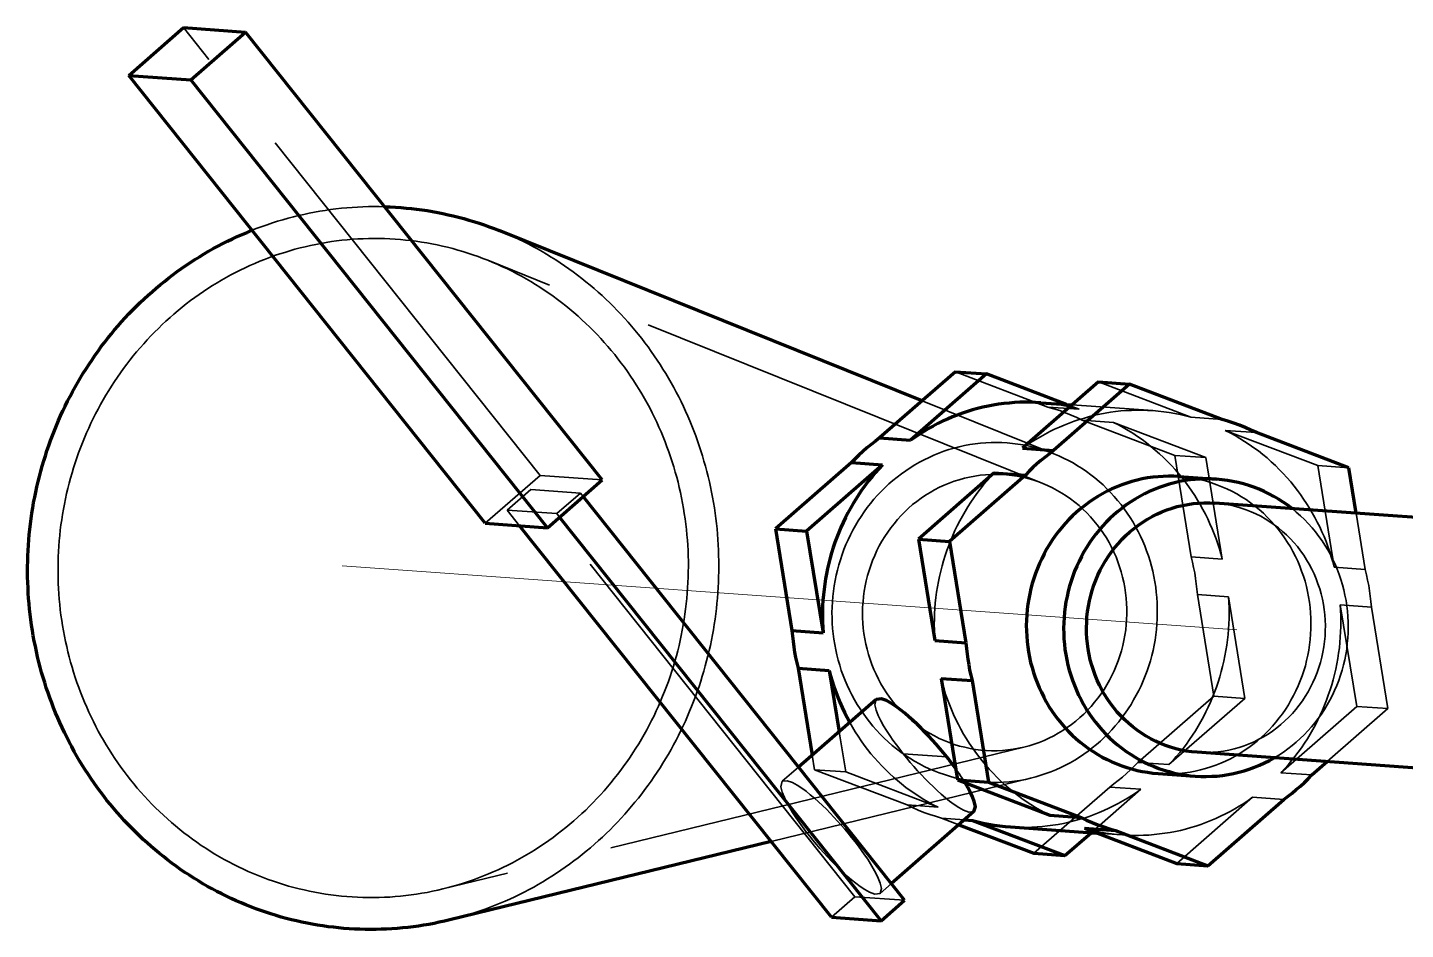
# Model space of a CAD drawing. Header units: millimetres. Extents: x 0 to 2382, y 0 to 420.
# Drawn here: x 124.47 to 137.43, y 161.52 to 170 of the extents above; entities that cross this region are included whole.
import ezdxf

# ---------------------------------------------------------------- set-up
doc = ezdxf.new("R2010")
doc.units = ezdxf.units.MM
doc.linetypes.add('IRAM-E-TRAZOS', pattern=[5, 4, -1])
doc.linetypes.add('IRAM-F-TRAZO-PUNTO', pattern=[20, 15, -2, 1, -2])
for name, color, linetype, lineweight in [('01-VISIBLE', 7, 'CONTINUOUS', 70), ('02-OCULTA', 4, 'IRAM-E-TRAZOS', 35), ('03-EJE', 1, 'IRAM-F-TRAZO-PUNTO', 18)]:
    doc.layers.add(name, color=color, linetype=linetype, lineweight=lineweight)

msp = doc.modelspace()

# ---------------------------------------------------------------- linework, layer by layer
at = {"layer": '01-VISIBLE'}
for p, q in [((125.424, 169.55), (125.939, 170)), ((125.939, 170), (126.524, 169.958)), ((126.008, 169.508), (126.524, 169.958)), ((129.879, 165.746), (126.524, 169.958)), ((128.779, 165.338), (125.424, 169.55)), ((125.424, 169.55), (126.008, 169.508)), ((129.363, 165.296), (126.008, 169.508)), ((132.889, 166.49), (128.909, 168.091)), ((133.202, 166.763), (132.488, 166.14)), ((133.495, 166.742), (132.78, 166.119)), ((133.202, 166.763), (133.495, 166.742)), ((134.247, 166.455), (133.495, 166.742)), ((134.547, 166.667), (133.833, 166.043)), ((134.839, 166.646), (134.125, 166.022)), ((134.547, 166.667), (134.839, 166.646)), ((135.709, 166.314), (134.839, 166.646)), ((134.006, 166.472), (134.3, 166.451)), ((136.901, 165.859), (136.032, 166.191)), ((132.488, 166.14), (132.78, 166.119)), ((133.833, 166.043), (134.125, 166.022)), ((132.223, 165.908), (131.508, 165.285)), ((132.515, 165.887), (131.801, 165.264)), ((132.223, 165.908), (132.515, 165.887)), ((133.567, 165.812), (132.853, 165.188)), ((133.859, 165.791), (133.145, 165.168)), ((133.567, 165.812), (133.859, 165.791)), ((136.971, 165.433), (136.901, 165.859)), ((129.363, 165.296), (129.879, 165.746)), ((135.307, 165.777), (135.658, 165.752)), ((132.723, 161.792), (129.699, 165.589)), ((138.42, 165.329), (135.642, 165.528)), ((132.502, 161.599), (129.478, 165.396)), ((128.779, 165.338), (129.363, 165.296)), ((132.035, 161.633), (129.102, 165.315)), ((131.508, 165.285), (131.663, 164.33)), ((131.508, 165.285), (131.801, 165.264)), ((131.801, 165.264), (131.956, 164.309)), ((132.853, 165.188), (133.145, 165.168)), ((132.853, 165.188), (133.008, 164.234)), ((133.145, 165.168), (133.3, 164.213)), ((131.663, 164.33), (131.956, 164.309)), ((133.008, 164.234), (133.3, 164.213)), ((131.721, 163.975), (132.013, 163.954)), ((131.721, 163.975), (131.854, 163.157)), ((132.013, 163.954), (132.107, 163.378)), ((133.066, 163.879), (133.358, 163.858)), ((133.066, 163.879), (133.221, 162.924)), ((133.358, 163.858), (133.513, 162.903)), ((132.456, 163.682), (131.726, 163.045)), ((138.034, 163), (135.474, 163.184)), ((136.555, 162.971), (136.698, 163.096)), ((135.107, 162.985), (135.458, 162.959)), ((133.221, 162.924), (133.513, 162.903)), ((133.221, 162.924), (134.09, 162.592)), ((133.513, 162.903), (134.383, 162.571)), ((135.575, 162.116), (136.29, 162.74)), ((133.376, 162.627), (132.599, 161.949)), ((133.287, 162.55), (133.361, 162.544)), ((133.361, 162.544), (134.231, 162.213)), ((134.09, 162.592), (134.383, 162.571)), ((133.234, 162.503), (133.938, 162.234)), ((133.72, 162.483), (134.531, 162.424)), ((134.231, 162.213), (134.478, 162.428)), ((134.414, 162.469), (134.706, 162.448)), ((134.414, 162.469), (135.283, 162.137)), ((134.706, 162.448), (135.575, 162.116)), ((131.467, 162.345), (128.444, 161.607)), ((133.938, 162.234), (134.231, 162.213)), ((135.283, 162.137), (135.575, 162.116)), ((132.502, 161.599), (132.723, 161.792)), ((132.035, 161.633), (132.502, 161.599))]:
    msp.add_line(p, q, dxfattribs=at)
for points in [[(127.832, 168.315), (127.883, 168.314), (127.933, 168.311), (127.983, 168.307), (128.033, 168.303), (128.083, 168.298), (128.133, 168.292), (128.183, 168.286), (128.232, 168.278), (128.282, 168.27), (128.331, 168.261), (128.38, 168.251), (128.43, 168.24), (128.478, 168.229), (128.527, 168.217), (128.576, 168.204), (128.624, 168.19), (128.672, 168.175), (128.72, 168.16), (128.767, 168.144), (128.815, 168.127), (128.862, 168.109), (128.909, 168.091)], [(125.22, 162.732), (125.189, 162.772), (125.158, 162.812), (125.129, 162.853), (125.099, 162.894), (125.071, 162.935), (125.043, 162.977), (125.015, 163.019), (124.988, 163.062), (124.962, 163.105), (124.937, 163.148), (124.912, 163.192), (124.888, 163.237), (124.864, 163.281), (124.841, 163.326), (124.819, 163.371), (124.798, 163.417), (124.777, 163.463), (124.756, 163.509), (124.737, 163.555), (124.718, 163.602), (124.7, 163.649), (124.682, 163.696), (124.666, 163.744), (124.649, 163.791), (124.634, 163.839), (124.619, 163.888), (124.605, 163.936), (124.592, 163.984), (124.579, 164.033), (124.567, 164.082), (124.556, 164.131), (124.546, 164.181), (124.536, 164.23), (124.527, 164.28), (124.518, 164.329), (124.51, 164.379), (124.503, 164.429), (124.497, 164.479), (124.492, 164.529), (124.487, 164.579), (124.483, 164.629), (124.479, 164.68), (124.477, 164.73), (124.475, 164.78), (124.473, 164.831), (124.473, 164.881), (124.473, 164.931), (124.474, 164.982), (124.475, 165.032), (124.478, 165.083), (124.481, 165.133), (124.484, 165.183), (124.489, 165.233), (124.494, 165.283), (124.5, 165.333), (124.506, 165.383), (124.514, 165.433), (124.522, 165.483), (124.53, 165.533), (124.54, 165.582), (124.55, 165.632), (124.56, 165.681), (124.572, 165.73), (124.584, 165.779), (124.597, 165.827), (124.611, 165.876), (124.625, 165.924), (124.64, 165.972), (124.655, 166.02), (124.672, 166.068), (124.689, 166.115), (124.706, 166.163), (124.725, 166.21), (124.744, 166.256), (124.763, 166.303), (124.784, 166.349), (124.805, 166.394), (124.827, 166.44), (124.849, 166.485), (124.872, 166.53), (124.895, 166.574), (124.92, 166.619), (124.945, 166.662), (124.97, 166.706), (124.996, 166.749), (125.023, 166.792), (125.051, 166.834), (125.079, 166.876), (125.107, 166.917), (125.137, 166.958), (125.166, 166.999), (125.197, 167.039), (125.228, 167.079), (125.259, 167.118), (125.292, 167.157), (125.324, 167.195), (125.358, 167.233), (125.392, 167.27), (125.426, 167.307), (125.461, 167.343), (125.497, 167.379), (125.533, 167.414), (125.569, 167.448), (125.607, 167.483), (125.644, 167.516), (125.682, 167.549), (125.721, 167.581), (125.76, 167.613), (125.8, 167.644), (125.84, 167.675), (125.88, 167.705), (125.921, 167.734), (125.963, 167.763), (126.005, 167.791), (126.047, 167.818), (126.09, 167.845), (126.133, 167.871), (126.176, 167.896), (126.22, 167.921), (126.264, 167.945), (126.309, 167.968), (126.354, 167.991), (126.4, 168.013), (126.445, 168.034), (126.491, 168.054), (126.538, 168.074), (126.584, 168.093)], [(134.006, 166.472), (133.956, 166.475), (133.906, 166.477), (133.856, 166.477), (133.806, 166.476), (133.756, 166.473), (133.706, 166.469), (133.656, 166.464), (133.606, 166.457), (133.557, 166.449), (133.508, 166.44), (133.459, 166.429), (133.41, 166.417), (133.362, 166.404), (133.314, 166.389), (133.267, 166.373), (133.219, 166.356), (133.173, 166.338), (133.127, 166.318), (133.081, 166.297), (133.036, 166.275), (132.992, 166.252), (132.948, 166.228), (132.905, 166.202), (132.863, 166.175), (132.821, 166.148), (132.78, 166.119)], [(136.032, 166.191), (135.98, 166.215), (135.927, 166.239), (135.873, 166.26), (135.819, 166.28), (135.764, 166.298), (135.709, 166.314)], [(132.488, 166.14), (132.448, 166.11), (132.408, 166.078), (132.369, 166.046), (132.331, 166.013), (132.294, 165.979), (132.258, 165.944), (132.223, 165.908)], [(134.125, 166.022), (134.085, 165.992), (134.045, 165.961), (134.006, 165.929), (133.968, 165.896), (133.931, 165.862), (133.895, 165.827), (133.859, 165.791)], [(132.515, 165.887), (132.48, 165.85), (132.447, 165.812), (132.414, 165.773), (132.382, 165.734), (132.352, 165.693), (132.322, 165.652), (132.294, 165.61), (132.266, 165.568), (132.24, 165.524), (132.214, 165.48), (132.19, 165.436), (132.167, 165.391), (132.145, 165.345), (132.124, 165.299), (132.104, 165.252), (132.086, 165.205), (132.068, 165.157), (132.052, 165.109), (132.037, 165.061), (132.023, 165.012), (132.01, 164.963), (131.999, 164.914), (131.989, 164.864), (131.979, 164.814), (131.972, 164.764), (131.965, 164.714), (131.959, 164.664), (131.955, 164.613), (131.952, 164.562), (131.951, 164.512), (131.95, 164.461), (131.951, 164.41), (131.953, 164.36), (131.956, 164.309)], [(135.307, 165.777), (135.257, 165.78), (135.207, 165.781), (135.157, 165.779), (135.107, 165.776), (135.058, 165.771), (135.008, 165.764), (134.959, 165.755), (134.91, 165.744), (134.862, 165.731), (134.814, 165.716), (134.767, 165.7), (134.72, 165.682), (134.674, 165.661), (134.629, 165.64), (134.585, 165.616), (134.542, 165.591), (134.5, 165.564), (134.458, 165.536), (134.418, 165.506), (134.379, 165.475), (134.341, 165.443), (134.304, 165.409), (134.269, 165.373), (134.235, 165.337), (134.202, 165.299), (134.171, 165.26), (134.141, 165.22), (134.112, 165.179), (134.085, 165.137), (134.059, 165.094), (134.035, 165.05), (134.013, 165.005), (133.992, 164.96), (133.972, 164.914), (133.955, 164.867), (133.939, 164.82), (133.924, 164.772), (133.911, 164.723), (133.9, 164.675), (133.891, 164.626), (133.883, 164.576), (133.877, 164.527), (133.872, 164.477), (133.869, 164.427), (133.868, 164.377), (133.869, 164.327), (133.872, 164.277), (133.876, 164.227), (133.881, 164.177), (133.889, 164.128), (133.898, 164.079), (133.909, 164.03), (133.922, 163.981), (133.936, 163.933), (133.952, 163.886), (133.97, 163.839), (133.989, 163.793), (134.01, 163.748), (134.032, 163.703), (134.056, 163.659), (134.081, 163.616), (134.109, 163.574), (134.137, 163.533), (134.167, 163.493), (134.199, 163.454), (134.231, 163.416), (134.266, 163.38), (134.301, 163.344), (134.338, 163.311), (134.376, 163.278), (134.415, 163.247), (134.456, 163.218), (134.497, 163.19), (134.54, 163.163), (134.583, 163.139), (134.628, 163.115), (134.673, 163.094), (134.719, 163.075), (134.766, 163.057), (134.813, 163.041), (134.861, 163.027), (134.91, 163.014), (134.958, 163.004), (135.008, 162.996), (135.057, 162.989), (135.107, 162.985)], [(135.658, 165.752), (135.608, 165.755), (135.558, 165.756), (135.508, 165.754), (135.458, 165.751), (135.408, 165.746), (135.359, 165.739), (135.31, 165.73), (135.261, 165.719), (135.213, 165.706), (135.165, 165.691), (135.118, 165.675), (135.071, 165.656), (135.025, 165.636), (134.98, 165.615), (134.936, 165.591), (134.893, 165.566), (134.85, 165.539), (134.809, 165.511), (134.769, 165.481), (134.73, 165.45), (134.692, 165.417), (134.655, 165.383), (134.62, 165.348), (134.586, 165.312), (134.553, 165.274), (134.521, 165.235), (134.491, 165.195), (134.463, 165.154), (134.436, 165.112), (134.41, 165.069), (134.386, 165.025), (134.364, 164.98), (134.343, 164.935), (134.323, 164.889), (134.305, 164.842), (134.289, 164.795), (134.275, 164.747), (134.262, 164.698), (134.251, 164.65), (134.241, 164.6), (134.233, 164.551), (134.227, 164.501), (134.223, 164.452), (134.22, 164.402), (134.219, 164.352), (134.22, 164.302), (134.222, 164.252), (134.226, 164.202), (134.232, 164.152), (134.24, 164.103), (134.249, 164.053), (134.26, 164.005), (134.272, 163.956), (134.287, 163.908), (134.303, 163.861), (134.32, 163.814), (134.339, 163.768), (134.36, 163.722), (134.383, 163.678), (134.407, 163.634), (134.432, 163.591), (134.459, 163.549), (134.488, 163.508), (134.518, 163.468), (134.549, 163.429), (134.582, 163.391), (134.616, 163.355), (134.652, 163.319), (134.689, 163.285), (134.727, 163.253), (134.766, 163.222), (134.807, 163.192), (134.848, 163.165), (134.891, 163.138), (134.934, 163.113), (134.978, 163.09), (135.024, 163.069), (135.07, 163.049), (135.116, 163.032), (135.164, 163.016), (135.212, 163.002), (135.26, 162.989), (135.309, 162.979), (135.359, 162.971), (135.408, 162.964), (135.458, 162.959)], [(136.368, 165.476), (136.327, 165.507), (136.285, 165.536), (136.241, 165.564), (136.197, 165.59), (136.151, 165.615), (136.105, 165.637), (136.058, 165.658), (136.01, 165.677), (135.961, 165.693), (135.912, 165.708), (135.862, 165.721), (135.811, 165.732), (135.761, 165.741), (135.709, 165.748), (135.658, 165.752)], [(134.434, 164.356), (134.436, 164.407), (134.439, 164.458), (134.445, 164.508), (134.452, 164.559), (134.462, 164.609), (134.474, 164.658), (134.488, 164.707), (134.504, 164.756), (134.522, 164.803), (134.542, 164.85), (134.564, 164.896), (134.587, 164.941), (134.613, 164.985), (134.641, 165.028), (134.67, 165.07), (134.701, 165.11), (134.734, 165.149), (134.769, 165.187), (134.805, 165.223), (134.843, 165.257), (134.882, 165.29), (134.922, 165.32), (134.964, 165.349), (135.007, 165.376), (135.052, 165.401), (135.097, 165.424), (135.144, 165.445), (135.191, 165.464), (135.24, 165.48), (135.288, 165.495), (135.338, 165.506), (135.388, 165.516), (135.439, 165.523), (135.489, 165.528), (135.54, 165.53), (135.591, 165.53), (135.642, 165.528)], [(131.663, 164.33), (131.668, 164.279), (131.674, 164.228), (131.681, 164.177), (131.689, 164.126), (131.698, 164.075), (131.709, 164.025), (131.721, 163.975)], [(135.474, 163.184), (135.424, 163.189), (135.373, 163.196), (135.324, 163.205), (135.274, 163.217), (135.225, 163.232), (135.177, 163.248), (135.13, 163.267), (135.084, 163.288), (135.039, 163.311), (134.995, 163.336), (134.952, 163.363), (134.91, 163.392), (134.87, 163.423), (134.831, 163.455), (134.794, 163.49), (134.758, 163.526), (134.724, 163.563), (134.692, 163.602), (134.661, 163.643), (134.632, 163.684), (134.605, 163.727), (134.58, 163.771), (134.557, 163.816), (134.535, 163.862), (134.516, 163.909), (134.499, 163.957), (134.483, 164.005), (134.47, 164.054), (134.459, 164.104), (134.45, 164.154), (134.443, 164.204), (134.438, 164.255), (134.435, 164.305), (134.434, 164.356)], [(133.3, 164.213), (133.305, 164.161), (133.311, 164.11), (133.318, 164.059), (133.326, 164.009), (133.335, 163.958), (133.346, 163.908), (133.358, 163.858)], [(132.013, 163.954), (132.027, 163.903), (132.042, 163.853), (132.058, 163.802), (132.076, 163.753), (132.094, 163.703), (132.114, 163.654), (132.136, 163.606), (132.158, 163.559), (132.182, 163.511), (132.207, 163.465)], [(133.12, 163.14), (133.088, 163.18), (133.054, 163.22), (133.02, 163.259), (132.986, 163.298), (132.95, 163.336), (132.915, 163.374), (132.878, 163.411), (132.841, 163.448), (132.803, 163.483), (132.764, 163.518), (132.725, 163.552), (132.684, 163.584), (132.643, 163.615), (132.599, 163.644), (132.554, 163.67), (132.505, 163.688), (132.456, 163.682)], [(133.204, 163.03), (133.19, 163.049), (133.177, 163.067), (133.163, 163.085), (133.149, 163.104), (133.135, 163.122), (133.12, 163.14)], [(135.458, 162.959), (135.509, 162.957), (135.561, 162.956), (135.612, 162.958), (135.664, 162.961), (135.715, 162.967), (135.766, 162.975), (135.817, 162.984), (135.867, 162.996), (135.917, 163.01), (135.966, 163.025), (136.014, 163.043), (136.062, 163.062), (136.109, 163.084), (136.155, 163.107), (136.2, 163.132)], [(136.29, 162.74), (136.33, 162.77), (136.37, 162.801), (136.408, 162.833), (136.446, 162.866), (136.484, 162.9), (136.52, 162.935), (136.555, 162.971)], [(133.376, 162.627), (133.389, 162.673), (133.379, 162.72), (133.362, 162.766), (133.341, 162.811), (133.318, 162.854), (133.293, 162.896)], [(128.444, 161.607), (128.395, 161.596), (128.346, 161.585), (128.297, 161.575), (128.248, 161.566), (128.198, 161.558), (128.149, 161.55), (128.099, 161.543), (128.049, 161.537), (128, 161.532), (127.95, 161.528), (127.9, 161.524), (127.85, 161.522), (127.8, 161.52), (127.75, 161.518), (127.699, 161.518), (127.649, 161.519), (127.599, 161.52), (127.549, 161.522), (127.499, 161.525), (127.449, 161.528), (127.399, 161.533), (127.35, 161.538), (127.3, 161.544), (127.25, 161.551), (127.201, 161.559), (127.151, 161.567), (127.102, 161.577), (127.053, 161.587), (127.004, 161.598), (126.955, 161.609), (126.907, 161.622), (126.858, 161.635), (126.81, 161.649), (126.762, 161.664), (126.715, 161.679), (126.667, 161.696), (126.62, 161.713), (126.573, 161.73), (126.527, 161.749), (126.481, 161.768), (126.435, 161.788), (126.389, 161.809), (126.344, 161.83), (126.299, 161.853), (126.254, 161.875), (126.21, 161.899), (126.166, 161.923), (126.123, 161.948), (126.08, 161.974), (126.037, 162), (125.995, 162.027), (125.953, 162.055), (125.912, 162.083), (125.871, 162.112), (125.83, 162.142), (125.79, 162.172), (125.751, 162.203), (125.712, 162.234), (125.673, 162.266), (125.635, 162.299), (125.598, 162.332), (125.561, 162.365), (125.524, 162.4), (125.488, 162.435), (125.453, 162.47), (125.418, 162.506), (125.383, 162.542), (125.35, 162.579), (125.316, 162.617), (125.284, 162.655), (125.252, 162.693), (125.22, 162.732)], [(133.361, 162.544), (133.412, 162.531), (133.462, 162.519), (133.513, 162.509), (133.565, 162.5), (133.616, 162.493), (133.668, 162.487), (133.72, 162.483)], [(134.383, 162.571), (134.435, 162.547), (134.488, 162.524), (134.541, 162.502), (134.596, 162.482), (134.651, 162.464), (134.706, 162.448)]]:
    msp.add_lwpolyline(points, dxfattribs=at)
at = {"layer": '02-OCULTA'}
for p, q in [((129.294, 165.788), (125.939, 170)), ((134.023, 165.712), (128.804, 167.811)), ((134.072, 166.431), (133.202, 166.763)), ((135.416, 166.335), (134.547, 166.667)), ((134.128, 165.992), (132.889, 166.49)), ((134.072, 166.431), (134.364, 166.41)), ((134.364, 166.41), (134.247, 166.455)), ((134.3, 166.451), (135.058, 166.397)), ((134.395, 166.308), (134.687, 166.287)), ((135.264, 165.976), (134.395, 166.308)), ((135.416, 166.335), (135.709, 166.314)), ((135.557, 165.955), (134.687, 166.287)), ((135.74, 166.212), (136.032, 166.191)), ((136.609, 165.88), (135.74, 166.212)), ((135.419, 165.022), (135.264, 165.976)), ((135.264, 165.976), (135.557, 165.955)), ((135.712, 165.001), (135.557, 165.955)), ((128.779, 165.338), (129.294, 165.788)), ((129.294, 165.788), (129.879, 165.746)), ((136.764, 164.925), (136.609, 165.88)), ((136.609, 165.88), (136.901, 165.859)), ((129.206, 165.655), (128.985, 165.462)), ((129.206, 165.655), (129.673, 165.621)), ((132.256, 161.826), (129.206, 165.655)), ((129.673, 165.621), (129.452, 165.429)), ((129.699, 165.589), (129.673, 165.621)), ((128.985, 165.462), (129.452, 165.429)), ((129.102, 165.315), (128.985, 165.462)), ((129.478, 165.396), (129.452, 165.429)), ((137.056, 164.904), (136.971, 165.433)), ((135.419, 165.022), (135.712, 165.001)), ((136.764, 164.925), (137.056, 164.904)), ((135.477, 164.667), (135.77, 164.646)), ((135.632, 163.712), (135.477, 164.667)), ((135.925, 163.691), (135.77, 164.646)), ((136.822, 164.57), (137.114, 164.549)), ((136.977, 163.616), (136.822, 164.57)), ((137.269, 163.595), (137.114, 164.549)), ((134.918, 163.089), (135.632, 163.712)), ((135.632, 163.712), (135.925, 163.691)), ((135.21, 163.068), (135.925, 163.691)), ((136.263, 162.992), (136.977, 163.616)), ((136.698, 163.096), (137.269, 163.595)), ((136.977, 163.616), (137.269, 163.595)), ((132.107, 163.378), (132.169, 162.999)), ((133.846, 163.233), (128.38, 161.899)), ((131.854, 163.157), (131.876, 163.02)), ((132.711, 163.169), (133.12, 163.14)), ((134.918, 163.089), (135.21, 163.068)), ((133.909, 162.941), (131.467, 162.345)), ((131.726, 163.045), (131.572, 162.911)), ((131.876, 163.02), (132.746, 162.689)), ((131.876, 163.02), (132.169, 162.999)), ((132.169, 162.999), (133.038, 162.668)), ((136.263, 162.992), (136.555, 162.971)), ((133.938, 162.234), (134.653, 162.857)), ((134.478, 162.428), (134.945, 162.836)), ((134.653, 162.857), (134.945, 162.836)), ((132.746, 162.689), (133.038, 162.668)), ((135.283, 162.137), (135.997, 162.761)), ((135.997, 162.761), (136.29, 162.74)), ((133.069, 162.565), (133.287, 162.55)), ((133.069, 162.565), (133.234, 162.503)), ((134.531, 162.424), (134.772, 162.407)), ((132.599, 161.949), (132.492, 161.856)), ((132.035, 161.633), (132.256, 161.826)), ((132.256, 161.826), (132.723, 161.792))]:
    msp.add_line(p, q, dxfattribs=at)
for points in [[(126.584, 168.093), (126.632, 168.112), (126.68, 168.129), (126.728, 168.146), (126.776, 168.163), (126.825, 168.178), (126.874, 168.193), (126.923, 168.206), (126.973, 168.219), (127.022, 168.232), (127.072, 168.243), (127.122, 168.254), (127.172, 168.263), (127.222, 168.272), (127.273, 168.281), (127.323, 168.288), (127.374, 168.294), (127.425, 168.3), (127.475, 168.305), (127.526, 168.309), (127.577, 168.312), (127.628, 168.314), (127.679, 168.316), (127.73, 168.317), (127.781, 168.316), (127.832, 168.315)], [(125.441, 162.925), (125.41, 162.965), (125.38, 163.004), (125.35, 163.045), (125.322, 163.086), (125.293, 163.127), (125.266, 163.169), (125.239, 163.211), (125.213, 163.254), (125.187, 163.297), (125.163, 163.34), (125.138, 163.384), (125.115, 163.428), (125.092, 163.473), (125.07, 163.518), (125.049, 163.563), (125.029, 163.609), (125.009, 163.655), (124.99, 163.701), (124.972, 163.748), (124.954, 163.795), (124.937, 163.842), (124.921, 163.889), (124.906, 163.937), (124.891, 163.985), (124.878, 164.033), (124.865, 164.081), (124.852, 164.129), (124.841, 164.178), (124.83, 164.227), (124.82, 164.276), (124.811, 164.325), (124.802, 164.375), (124.794, 164.424), (124.787, 164.474), (124.781, 164.523), (124.776, 164.573), (124.771, 164.623), (124.767, 164.673), (124.764, 164.723), (124.762, 164.773), (124.76, 164.823), (124.76, 164.873), (124.76, 164.923), (124.76, 164.973), (124.762, 165.023), (124.764, 165.073), (124.767, 165.123), (124.771, 165.172), (124.776, 165.222), (124.781, 165.272), (124.787, 165.322), (124.794, 165.371), (124.802, 165.421), (124.811, 165.47), (124.82, 165.519), (124.83, 165.568), (124.84, 165.617), (124.852, 165.666), (124.864, 165.714), (124.877, 165.763), (124.891, 165.811), (124.905, 165.859), (124.921, 165.906), (124.937, 165.954), (124.953, 166.001), (124.971, 166.048), (124.989, 166.094), (125.008, 166.141), (125.028, 166.187), (125.048, 166.232), (125.069, 166.278), (125.091, 166.323), (125.113, 166.368), (125.136, 166.412), (125.16, 166.456), (125.185, 166.5), (125.21, 166.543), (125.236, 166.586), (125.263, 166.628), (125.29, 166.67), (125.318, 166.711), (125.346, 166.752), (125.376, 166.793), (125.406, 166.833), (125.436, 166.873), (125.467, 166.912), (125.499, 166.95), (125.532, 166.989), (125.565, 167.026), (125.598, 167.063), (125.633, 167.1), (125.667, 167.136), (125.703, 167.171), (125.739, 167.206), (125.775, 167.24), (125.813, 167.273), (125.85, 167.306), (125.888, 167.339), (125.927, 167.37), (125.966, 167.401), (126.006, 167.432), (126.046, 167.461), (126.087, 167.49), (126.128, 167.519), (126.17, 167.546), (126.212, 167.573), (126.255, 167.599), (126.298, 167.625), (126.342, 167.65), (126.385, 167.674), (126.43, 167.697), (126.474, 167.719), (126.52, 167.741), (126.565, 167.762), (126.611, 167.782), (126.657, 167.802), (126.703, 167.82), (126.75, 167.838), (126.797, 167.855), (126.845, 167.871), (126.892, 167.886), (126.94, 167.901), (126.988, 167.915), (127.037, 167.927), (127.085, 167.939), (127.134, 167.951), (127.183, 167.961), (127.232, 167.97), (127.281, 167.979), (127.331, 167.987), (127.38, 167.993), (127.43, 167.999), (127.48, 168.004), (127.53, 168.009), (127.58, 168.012), (127.63, 168.014), (127.68, 168.016), (127.73, 168.017), (127.78, 168.016), (127.83, 168.015), (127.88, 168.013), (127.93, 168.011), (127.98, 168.007), (128.029, 168.002), (128.079, 167.997), (128.129, 167.99), (128.178, 167.983), (128.228, 167.975), (128.277, 167.966), (128.326, 167.956), (128.375, 167.945), (128.423, 167.934), (128.472, 167.921), (128.52, 167.908), (128.568, 167.894), (128.616, 167.879), (128.663, 167.863), (128.711, 167.847), (128.757, 167.829), (128.804, 167.811)], [(128.909, 168.091), (128.955, 168.072), (129.001, 168.052), (129.046, 168.032), (129.092, 168.01), (129.137, 167.988), (129.181, 167.966), (129.226, 167.942), (129.27, 167.918), (129.313, 167.894), (129.356, 167.868), (129.399, 167.842), (129.441, 167.815), (129.483, 167.788), (129.525, 167.76), (129.566, 167.731), (129.606, 167.702), (129.646, 167.672), (129.686, 167.641), (129.725, 167.61), (129.764, 167.578), (129.802, 167.546), (129.839, 167.513), (129.877, 167.48), (129.913, 167.445), (129.949, 167.411), (129.985, 167.376), (130.02, 167.34), (130.054, 167.304), (130.088, 167.267), (130.122, 167.23), (130.155, 167.192), (130.187, 167.153), (130.218, 167.115), (130.25, 167.075), (130.28, 167.036), (130.31, 166.996), (130.339, 166.955), (130.368, 166.914), (130.396, 166.873), (130.423, 166.831), (130.45, 166.788), (130.476, 166.746), (130.502, 166.703), (130.527, 166.659), (130.551, 166.616), (130.575, 166.572), (130.598, 166.527), (130.62, 166.482), (130.642, 166.437), (130.663, 166.392), (130.683, 166.346), (130.703, 166.3), (130.722, 166.254), (130.74, 166.207), (130.758, 166.16), (130.775, 166.113), (130.791, 166.066), (130.807, 166.019), (130.822, 165.971), (130.836, 165.923), (130.85, 165.875), (130.863, 165.826), (130.875, 165.778), (130.887, 165.729), (130.897, 165.68), (130.908, 165.631), (130.917, 165.582), (130.926, 165.533), (130.934, 165.483), (130.941, 165.434), (130.948, 165.384), (130.954, 165.335), (130.959, 165.285), (130.963, 165.235), (130.967, 165.185), (130.97, 165.135), (130.973, 165.085), (130.974, 165.035), (130.975, 164.985), (130.976, 164.935), (130.975, 164.885), (130.974, 164.835), (130.972, 164.785), (130.97, 164.735), (130.967, 164.685), (130.963, 164.635), (130.958, 164.585), (130.953, 164.535), (130.947, 164.486), (130.94, 164.436), (130.933, 164.387), (130.924, 164.337), (130.916, 164.288), (130.906, 164.239), (130.896, 164.19), (130.885, 164.141), (130.873, 164.092), (130.861, 164.044), (130.848, 163.996), (130.835, 163.947), (130.82, 163.899), (130.805, 163.852), (130.79, 163.804), (130.773, 163.757), (130.756, 163.71), (130.738, 163.663), (130.72, 163.616), (130.701, 163.57), (130.681, 163.524), (130.661, 163.478), (130.64, 163.433), (130.619, 163.388), (130.596, 163.343), (130.573, 163.298), (130.55, 163.254), (130.526, 163.21), (130.501, 163.167), (130.475, 163.124), (130.449, 163.081), (130.423, 163.039), (130.395, 162.997), (130.367, 162.955), (130.339, 162.914), (130.31, 162.874), (130.28, 162.833), (130.25, 162.793), (130.219, 162.754), (130.187, 162.715), (130.155, 162.677), (130.123, 162.639), (130.09, 162.601), (130.056, 162.564), (130.022, 162.528), (129.987, 162.492), (129.952, 162.456), (129.916, 162.421), (129.88, 162.387), (129.843, 162.353), (129.805, 162.32), (129.768, 162.287), (129.729, 162.255), (129.69, 162.223), (129.651, 162.192), (129.611, 162.162), (129.571, 162.132), (129.53, 162.103), (129.489, 162.074), (129.448, 162.046), (129.406, 162.019), (129.363, 161.993), (129.32, 161.967), (129.277, 161.941), (129.234, 161.917), (129.19, 161.893), (129.145, 161.87), (129.101, 161.847), (129.056, 161.825), (129.01, 161.804), (128.965, 161.784), (128.919, 161.764), (128.872, 161.745), (128.826, 161.727), (128.779, 161.709), (128.732, 161.692), (128.684, 161.676), (128.637, 161.661), (128.589, 161.646), (128.541, 161.633), (128.492, 161.62), (128.444, 161.607)], [(128.804, 167.811), (128.85, 167.792), (128.896, 167.772), (128.942, 167.751), (128.987, 167.73), (129.032, 167.708), (129.076, 167.685), (129.12, 167.661), (129.164, 167.636), (129.207, 167.611), (129.25, 167.585), (129.292, 167.558), (129.334, 167.531), (129.375, 167.502), (129.416, 167.474), (129.457, 167.444), (129.496, 167.414), (129.536, 167.383), (129.575, 167.351), (129.613, 167.319), (129.651, 167.286), (129.688, 167.252), (129.724, 167.218), (129.76, 167.184), (129.796, 167.148), (129.831, 167.112), (129.865, 167.076), (129.898, 167.039), (129.931, 167.001), (129.964, 166.963), (129.996, 166.924), (130.027, 166.885), (130.057, 166.845), (130.087, 166.805), (130.116, 166.764), (130.145, 166.723), (130.172, 166.682), (130.199, 166.64), (130.226, 166.597), (130.252, 166.554), (130.277, 166.511), (130.301, 166.467), (130.325, 166.423), (130.348, 166.378), (130.37, 166.334), (130.391, 166.288), (130.412, 166.243), (130.432, 166.197), (130.451, 166.151), (130.47, 166.104), (130.488, 166.058), (130.505, 166.011), (130.521, 165.963), (130.537, 165.916), (130.552, 165.868), (130.566, 165.82), (130.579, 165.772), (130.592, 165.723), (130.604, 165.675), (130.615, 165.626), (130.625, 165.577), (130.634, 165.528), (130.643, 165.478), (130.651, 165.429), (130.658, 165.38), (130.665, 165.33), (130.671, 165.28), (130.675, 165.23), (130.68, 165.18), (130.683, 165.131), (130.686, 165.081), (130.687, 165.031), (130.689, 164.981), (130.689, 164.93), (130.688, 164.88), (130.687, 164.83), (130.685, 164.78), (130.682, 164.73), (130.679, 164.681), (130.674, 164.631), (130.669, 164.581), (130.663, 164.531), (130.657, 164.482), (130.649, 164.432), (130.641, 164.383), (130.632, 164.333), (130.622, 164.284), (130.612, 164.235), (130.601, 164.187), (130.589, 164.138), (130.576, 164.09), (130.563, 164.041), (130.548, 163.993), (130.533, 163.946), (130.518, 163.898), (130.501, 163.851), (130.484, 163.804), (130.466, 163.757), (130.447, 163.711), (130.428, 163.665), (130.408, 163.619), (130.387, 163.573), (130.366, 163.528), (130.343, 163.483), (130.321, 163.439), (130.297, 163.395), (130.273, 163.351), (130.248, 163.307), (130.222, 163.265), (130.196, 163.222), (130.168, 163.18), (130.141, 163.138), (130.112, 163.097), (130.083, 163.056), (130.054, 163.016), (130.023, 162.976), (129.992, 162.937), (129.961, 162.898), (129.929, 162.86), (129.896, 162.822), (129.862, 162.785), (129.828, 162.748), (129.794, 162.712), (129.758, 162.676), (129.723, 162.641), (129.686, 162.607), (129.649, 162.573), (129.612, 162.54), (129.574, 162.508), (129.535, 162.476), (129.496, 162.444), (129.456, 162.414), (129.416, 162.384), (129.376, 162.355), (129.335, 162.326), (129.293, 162.298), (129.251, 162.271), (129.209, 162.245), (129.166, 162.219), (129.122, 162.194), (129.079, 162.169), (129.034, 162.146), (128.99, 162.123), (128.945, 162.101), (128.9, 162.08), (128.854, 162.059), (128.808, 162.04), (128.762, 162.021), (128.715, 162.003), (128.668, 161.986), (128.621, 161.969), (128.573, 161.954), (128.525, 161.939), (128.477, 161.925), (128.429, 161.912), (128.38, 161.899)], [(134.364, 166.41), (134.314, 166.424), (134.263, 166.435), (134.212, 166.446), (134.161, 166.454), (134.109, 166.462), (134.057, 166.468), (134.006, 166.472)], [(134.395, 166.308), (134.343, 166.333), (134.29, 166.356), (134.236, 166.377), (134.182, 166.397), (134.127, 166.415), (134.072, 166.431)], [(135.058, 166.397), (135.008, 166.4), (134.958, 166.401), (134.908, 166.401), (134.858, 166.4), (134.808, 166.398), (134.758, 166.394), (134.708, 166.388), (134.659, 166.382), (134.609, 166.374), (134.56, 166.364), (134.511, 166.354), (134.462, 166.342), (134.414, 166.328), (134.366, 166.314), (134.319, 166.298), (134.272, 166.281), (134.225, 166.262), (134.179, 166.243), (134.134, 166.222), (134.089, 166.2), (134.044, 166.177), (134.001, 166.152), (133.958, 166.127), (133.915, 166.1), (133.874, 166.072), (133.833, 166.043)], [(135.416, 166.335), (135.366, 166.348), (135.315, 166.36), (135.264, 166.37), (135.213, 166.379), (135.161, 166.386), (135.11, 166.392), (135.058, 166.397)], [(135.336, 165.763), (135.302, 165.803), (135.268, 165.843), (135.233, 165.882), (135.196, 165.92), (135.159, 165.957), (135.12, 165.992), (135.081, 166.027), (135.04, 166.061), (134.999, 166.093), (134.957, 166.125), (134.914, 166.155), (134.87, 166.184), (134.826, 166.212), (134.78, 166.238), (134.734, 166.263), (134.687, 166.287)], [(136.388, 165.687), (136.355, 165.728), (136.32, 165.768), (136.285, 165.806), (136.248, 165.844), (136.211, 165.881), (136.173, 165.917), (136.133, 165.952), (136.093, 165.985), (136.051, 166.018), (136.009, 166.049), (135.966, 166.079), (135.922, 166.108), (135.878, 166.136), (135.832, 166.163), (135.786, 166.188), (135.74, 166.212)], [(132.392, 163.47), (132.361, 163.51), (132.332, 163.551), (132.304, 163.593), (132.277, 163.635), (132.251, 163.679), (132.227, 163.723), (132.205, 163.768), (132.183, 163.814), (132.163, 163.86), (132.145, 163.907), (132.128, 163.954), (132.113, 164.002), (132.099, 164.051), (132.086, 164.1), (132.075, 164.149), (132.066, 164.198), (132.058, 164.248), (132.051, 164.298), (132.046, 164.348), (132.043, 164.398), (132.041, 164.449), (132.04, 164.499), (132.041, 164.55), (132.044, 164.6), (132.048, 164.65), (132.054, 164.7), (132.061, 164.75), (132.07, 164.8), (132.08, 164.849), (132.091, 164.898), (132.104, 164.947), (132.119, 164.995), (132.135, 165.043), (132.152, 165.09), (132.171, 165.137), (132.192, 165.183), (132.213, 165.228), (132.236, 165.273), (132.261, 165.317), (132.287, 165.36), (132.314, 165.403), (132.342, 165.444), (132.372, 165.485), (132.403, 165.525), (132.435, 165.564), (132.469, 165.601), (132.503, 165.638), (132.539, 165.673), (132.576, 165.708), (132.614, 165.741), (132.653, 165.773), (132.693, 165.803), (132.734, 165.832), (132.776, 165.86), (132.819, 165.887), (132.863, 165.912), (132.907, 165.936), (132.953, 165.958), (132.999, 165.978), (133.045, 165.997), (133.092, 166.015), (133.14, 166.031), (133.189, 166.045), (133.237, 166.057), (133.287, 166.068), (133.336, 166.078), (133.386, 166.085), (133.436, 166.091), (133.486, 166.095), (133.537, 166.097), (133.587, 166.098), (133.637, 166.097), (133.688, 166.094), (133.738, 166.089), (133.788, 166.083), (133.838, 166.075), (133.887, 166.065), (133.936, 166.054), (133.985, 166.041), (134.033, 166.026), (134.081, 166.01), (134.128, 165.992)], [(134.128, 165.992), (134.174, 165.972), (134.219, 165.951), (134.264, 165.929), (134.308, 165.905), (134.351, 165.879), (134.393, 165.853), (134.434, 165.824), (134.475, 165.795), (134.514, 165.764), (134.552, 165.732), (134.59, 165.698), (134.626, 165.663), (134.661, 165.628), (134.695, 165.591), (134.727, 165.553), (134.759, 165.514), (134.789, 165.474), (134.818, 165.433), (134.845, 165.391), (134.872, 165.349), (134.896, 165.305), (134.92, 165.261), (134.942, 165.216), (134.963, 165.171), (134.982, 165.125), (135, 165.078), (135.017, 165.031), (135.032, 164.983), (135.045, 164.935), (135.057, 164.886), (135.068, 164.837), (135.077, 164.788), (135.085, 164.738), (135.091, 164.689), (135.095, 164.639), (135.099, 164.589), (135.1, 164.539), (135.1, 164.489), (135.099, 164.439), (135.096, 164.389), (135.092, 164.339), (135.086, 164.289), (135.079, 164.24), (135.07, 164.191), (135.06, 164.142), (135.048, 164.093), (135.035, 164.045), (135.02, 163.997), (135.004, 163.949), (134.987, 163.903), (134.968, 163.856), (134.948, 163.81), (134.926, 163.765), (134.903, 163.721), (134.878, 163.677), (134.853, 163.634), (134.826, 163.592), (134.797, 163.551), (134.768, 163.511), (134.737, 163.471), (134.705, 163.433), (134.672, 163.395), (134.637, 163.359), (134.602, 163.324), (134.565, 163.29), (134.527, 163.257), (134.489, 163.225), (134.449, 163.195), (134.408, 163.165), (134.367, 163.138), (134.324, 163.111), (134.281, 163.086), (134.237, 163.063), (134.192, 163.041), (134.146, 163.02), (134.1, 163.001), (134.053, 162.984), (134.005, 162.968), (133.957, 162.953), (133.909, 162.941)], [(132.613, 163.663), (132.582, 163.703), (132.554, 163.744), (132.526, 163.786), (132.501, 163.829), (132.477, 163.873), (132.455, 163.918), (132.434, 163.963), (132.415, 164.01), (132.398, 164.057), (132.383, 164.105), (132.37, 164.153), (132.358, 164.202), (132.348, 164.251), (132.34, 164.3), (132.334, 164.35), (132.33, 164.4), (132.328, 164.45), (132.327, 164.5), (132.328, 164.55), (132.332, 164.6), (132.337, 164.65), (132.343, 164.7), (132.352, 164.749), (132.363, 164.798), (132.375, 164.847), (132.389, 164.895), (132.405, 164.942), (132.422, 164.989), (132.442, 165.036), (132.463, 165.081), (132.485, 165.126), (132.51, 165.169), (132.536, 165.212), (132.564, 165.254), (132.593, 165.295), (132.624, 165.334), (132.656, 165.373), (132.69, 165.41), (132.725, 165.445), (132.761, 165.48), (132.799, 165.513), (132.838, 165.544), (132.878, 165.574), (132.92, 165.602), (132.963, 165.628), (133.006, 165.653), (133.051, 165.676), (133.096, 165.697), (133.143, 165.716), (133.19, 165.733), (133.237, 165.748), (133.286, 165.762), (133.334, 165.773), (133.384, 165.782), (133.433, 165.789), (133.483, 165.794), (133.533, 165.797), (133.583, 165.798), (133.633, 165.797), (133.683, 165.793), (133.733, 165.788), (133.783, 165.78), (133.832, 165.771), (133.881, 165.759), (133.929, 165.745), (133.976, 165.73), (134.023, 165.712)], [(133.567, 165.812), (133.533, 165.775), (133.499, 165.737), (133.466, 165.698), (133.435, 165.658), (133.404, 165.618), (133.374, 165.577), (133.346, 165.535), (133.318, 165.492), (133.292, 165.449), (133.267, 165.405), (133.242, 165.361), (133.219, 165.315), (133.197, 165.27), (133.176, 165.224), (133.157, 165.177), (133.138, 165.13), (133.121, 165.082), (133.104, 165.034), (133.089, 164.986), (133.075, 164.937), (133.063, 164.888), (133.051, 164.838), (133.041, 164.789), (133.032, 164.739), (133.024, 164.689), (133.017, 164.639), (133.012, 164.588), (133.008, 164.538), (133.005, 164.487), (133.003, 164.436), (133.002, 164.386), (133.003, 164.335), (133.005, 164.284), (133.008, 164.234)], [(134.023, 165.712), (134.069, 165.692), (134.114, 165.671), (134.159, 165.647), (134.202, 165.622), (134.244, 165.595), (134.285, 165.567), (134.325, 165.536), (134.364, 165.504), (134.401, 165.471), (134.437, 165.436), (134.471, 165.4), (134.504, 165.362), (134.536, 165.324), (134.566, 165.283), (134.594, 165.242), (134.621, 165.2), (134.646, 165.157), (134.67, 165.113), (134.692, 165.067), (134.712, 165.022), (134.73, 164.975), (134.746, 164.928), (134.761, 164.88), (134.774, 164.832), (134.785, 164.783), (134.794, 164.734), (134.802, 164.684), (134.808, 164.634), (134.811, 164.585), (134.813, 164.535), (134.813, 164.484), (134.812, 164.434), (134.808, 164.385), (134.803, 164.335), (134.795, 164.285), (134.786, 164.236), (134.775, 164.187), (134.763, 164.139), (134.748, 164.091), (134.732, 164.044), (134.714, 163.997), (134.694, 163.951), (134.673, 163.906), (134.65, 163.861), (134.625, 163.818), (134.599, 163.775), (134.571, 163.734), (134.541, 163.693), (134.51, 163.654), (134.478, 163.616), (134.444, 163.579), (134.408, 163.544), (134.372, 163.51), (134.334, 163.477), (134.294, 163.447), (134.254, 163.417), (134.212, 163.389), (134.169, 163.363), (134.126, 163.339), (134.081, 163.317), (134.035, 163.296), (133.989, 163.277), (133.942, 163.26), (133.894, 163.246), (133.846, 163.233)], [(136.238, 165.281), (136.205, 165.321), (136.171, 165.359), (136.135, 165.396), (136.098, 165.432), (136.059, 165.467), (136.019, 165.499), (135.978, 165.531), (135.936, 165.56), (135.892, 165.588), (135.848, 165.615), (135.802, 165.639), (135.756, 165.662), (135.708, 165.682), (135.66, 165.701), (135.611, 165.718), (135.562, 165.733), (135.512, 165.746), (135.461, 165.757), (135.41, 165.766), (135.359, 165.773), (135.307, 165.777)], [(135.712, 165.001), (135.699, 165.049), (135.685, 165.098), (135.669, 165.146), (135.653, 165.193), (135.635, 165.24), (135.616, 165.287), (135.596, 165.333), (135.575, 165.379), (135.553, 165.424), (135.53, 165.469), (135.505, 165.513), (135.48, 165.556), (135.453, 165.599), (135.425, 165.641), (135.396, 165.682), (135.367, 165.723), (135.336, 165.763)], [(136.764, 164.925), (136.751, 164.974), (136.737, 165.022), (136.722, 165.07), (136.705, 165.118), (136.688, 165.165), (136.669, 165.212), (136.649, 165.258), (136.628, 165.304), (136.605, 165.349), (136.582, 165.393), (136.557, 165.437), (136.532, 165.481), (136.505, 165.524), (136.477, 165.566), (136.449, 165.607), (136.419, 165.647), (136.388, 165.687)], [(135.642, 165.528), (135.692, 165.523), (135.742, 165.516), (135.791, 165.507), (135.84, 165.495), (135.888, 165.481), (135.935, 165.465), (135.982, 165.447), (136.028, 165.426), (136.073, 165.404), (136.116, 165.379), (136.159, 165.353), (136.2, 165.324), (136.24, 165.294), (136.279, 165.262), (136.316, 165.228), (136.352, 165.193), (136.386, 165.156), (136.418, 165.118), (136.449, 165.078), (136.478, 165.037), (136.505, 164.995), (136.53, 164.952), (136.554, 164.907), (136.575, 164.862), (136.595, 164.816), (136.612, 164.769), (136.628, 164.722), (136.642, 164.673), (136.654, 164.625), (136.663, 164.575), (136.671, 164.526), (136.677, 164.476), (136.68, 164.426), (136.682, 164.376), (136.681, 164.326), (136.679, 164.276), (136.674, 164.226), (136.667, 164.176), (136.659, 164.127), (136.648, 164.078), (136.635, 164.029), (136.621, 163.981), (136.604, 163.934), (136.586, 163.887), (136.565, 163.841), (136.543, 163.797), (136.518, 163.753), (136.492, 163.71), (136.465, 163.668), (136.435, 163.627), (136.404, 163.588), (136.371, 163.55), (136.337, 163.514), (136.3, 163.479), (136.263, 163.446), (136.224, 163.414), (136.184, 163.384), (136.142, 163.356), (136.099, 163.33), (136.056, 163.306), (136.011, 163.284), (135.965, 163.264), (135.918, 163.245), (135.87, 163.23), (135.822, 163.216), (135.773, 163.204), (135.724, 163.195), (135.674, 163.188), (135.624, 163.184), (135.574, 163.181), (135.524, 163.181), (135.474, 163.184)], [(136.589, 165.256), (136.556, 165.296), (136.521, 165.335), (136.485, 165.372), (136.447, 165.408), (136.408, 165.443), (136.368, 165.476)], [(135.107, 162.985), (135.157, 162.982), (135.208, 162.981), (135.258, 162.983), (135.308, 162.986), (135.358, 162.991), (135.408, 162.998), (135.457, 163.008), (135.506, 163.019), (135.555, 163.032), (135.603, 163.046), (135.65, 163.063), (135.697, 163.082), (135.743, 163.102), (135.788, 163.124), (135.832, 163.147), (135.876, 163.173), (135.918, 163.2), (135.96, 163.228), (136, 163.258), (136.039, 163.29), (136.077, 163.323), (136.114, 163.357), (136.149, 163.393), (136.183, 163.429), (136.216, 163.468), (136.247, 163.507), (136.277, 163.547), (136.306, 163.588), (136.333, 163.631), (136.358, 163.674), (136.382, 163.718), (136.405, 163.763), (136.426, 163.809), (136.445, 163.855), (136.462, 163.903), (136.478, 163.95), (136.493, 163.998), (136.505, 164.047), (136.516, 164.096), (136.526, 164.145), (136.533, 164.195), (136.539, 164.245), (136.543, 164.295), (136.545, 164.345), (136.546, 164.396), (136.545, 164.446), (136.542, 164.496), (136.538, 164.546), (136.532, 164.596), (136.524, 164.645), (136.514, 164.695), (136.503, 164.744), (136.49, 164.792), (136.475, 164.84), (136.458, 164.888), (136.44, 164.935), (136.421, 164.981), (136.399, 165.026), (136.376, 165.071), (136.352, 165.115), (136.326, 165.158), (136.298, 165.2), (136.269, 165.241), (136.238, 165.281)], [(136.2, 163.132), (136.244, 163.158), (136.286, 163.186), (136.328, 163.216), (136.368, 163.247), (136.407, 163.279), (136.445, 163.313), (136.481, 163.349), (136.517, 163.385), (136.551, 163.423), (136.583, 163.462), (136.614, 163.503), (136.644, 163.544), (136.672, 163.587), (136.698, 163.63), (136.723, 163.674), (136.747, 163.72), (136.768, 163.766), (136.788, 163.812), (136.807, 163.86), (136.824, 163.908), (136.839, 163.956), (136.852, 164.006), (136.864, 164.055), (136.874, 164.105), (136.882, 164.155), (136.888, 164.206), (136.893, 164.256), (136.896, 164.307), (136.897, 164.358), (136.896, 164.409), (136.894, 164.46), (136.89, 164.511), (136.884, 164.561), (136.876, 164.611), (136.866, 164.661), (136.855, 164.711), (136.842, 164.76), (136.828, 164.809), (136.811, 164.857), (136.793, 164.905), (136.773, 164.952), (136.752, 164.998), (136.729, 165.043), (136.704, 165.088), (136.677, 165.131), (136.65, 165.174), (136.62, 165.215), (136.589, 165.256)], [(135.477, 164.667), (135.473, 164.718), (135.467, 164.769), (135.46, 164.82), (135.452, 164.871), (135.442, 164.921), (135.432, 164.972), (135.419, 165.022)], [(137.114, 164.549), (137.11, 164.601), (137.104, 164.652), (137.097, 164.703), (137.089, 164.753), (137.079, 164.804), (137.068, 164.854), (137.056, 164.904)], [(135.21, 163.068), (135.245, 163.105), (135.279, 163.143), (135.311, 163.182), (135.343, 163.221), (135.374, 163.262), (135.403, 163.303), (135.432, 163.345), (135.459, 163.387), (135.486, 163.43), (135.511, 163.474), (135.535, 163.519), (135.558, 163.564), (135.58, 163.61), (135.601, 163.656), (135.621, 163.703), (135.64, 163.75), (135.657, 163.797), (135.673, 163.845), (135.688, 163.894), (135.702, 163.943), (135.715, 163.992), (135.726, 164.041), (135.737, 164.091), (135.746, 164.141), (135.754, 164.191), (135.76, 164.241), (135.766, 164.291), (135.77, 164.342), (135.773, 164.392), (135.775, 164.443), (135.775, 164.494), (135.775, 164.544), (135.773, 164.595), (135.77, 164.646)], [(136.263, 162.992), (136.297, 163.029), (136.331, 163.067), (136.364, 163.106), (136.395, 163.146), (136.426, 163.186), (136.456, 163.227), (136.484, 163.269), (136.512, 163.312), (136.538, 163.355), (136.563, 163.399), (136.588, 163.443), (136.611, 163.489), (136.633, 163.534), (136.654, 163.58), (136.673, 163.627), (136.692, 163.674), (136.709, 163.722), (136.726, 163.77), (136.741, 163.818), (136.755, 163.867), (136.767, 163.916), (136.779, 163.966), (136.789, 164.015), (136.798, 164.065), (136.806, 164.115), (136.813, 164.165), (136.818, 164.216), (136.822, 164.266), (136.825, 164.317), (136.827, 164.368), (136.828, 164.418), (136.827, 164.469), (136.825, 164.52), (136.822, 164.57)], [(133.066, 163.879), (133.079, 163.829), (133.094, 163.78), (133.109, 163.731), (133.126, 163.682), (133.144, 163.634), (133.164, 163.586), (133.184, 163.539), (133.206, 163.493), (133.229, 163.447), (133.253, 163.401), (133.278, 163.356), (133.305, 163.312), (133.332, 163.269), (133.361, 163.226), (133.391, 163.184), (133.421, 163.143), (133.453, 163.103), (133.486, 163.063), (133.52, 163.025), (133.555, 162.987), (133.591, 162.95), (133.628, 162.914), (133.666, 162.879), (133.705, 162.846), (133.744, 162.813), (133.785, 162.781), (133.826, 162.751), (133.868, 162.721), (133.911, 162.693), (133.955, 162.666), (133.999, 162.64), (134.045, 162.616), (134.09, 162.592)], [(132.456, 163.682), (132.443, 163.631), (132.456, 163.579), (132.476, 163.529), (132.5, 163.481), (132.526, 163.434), (132.554, 163.388), (132.583, 163.343), (132.614, 163.298), (132.646, 163.255), (132.678, 163.212), (132.711, 163.169)], [(133.846, 163.233), (133.796, 163.222), (133.745, 163.213), (133.695, 163.206), (133.644, 163.201), (133.593, 163.199), (133.542, 163.199), (133.491, 163.201), (133.44, 163.205), (133.389, 163.211), (133.339, 163.22), (133.289, 163.231), (133.239, 163.243), (133.19, 163.258), (133.142, 163.275), (133.095, 163.294), (133.048, 163.315), (133.003, 163.338), (132.958, 163.363), (132.915, 163.39), (132.872, 163.418), (132.831, 163.449), (132.791, 163.48), (132.753, 163.514), (132.715, 163.549), (132.68, 163.586), (132.646, 163.624), (132.613, 163.663)], [(132.207, 163.465), (132.232, 163.421), (132.259, 163.377), (132.286, 163.335), (132.315, 163.293), (132.344, 163.251), (132.375, 163.211), (132.407, 163.171), (132.439, 163.132), (132.473, 163.094), (132.508, 163.057), (132.544, 163.021), (132.58, 162.985), (132.618, 162.951), (132.656, 162.918), (132.695, 162.886), (132.736, 162.854), (132.777, 162.824), (132.818, 162.795), (132.861, 162.767), (132.904, 162.741), (132.948, 162.715), (132.993, 162.691), (133.038, 162.668)], [(133.909, 162.941), (133.859, 162.929), (133.808, 162.92), (133.757, 162.912), (133.706, 162.906), (133.655, 162.902), (133.604, 162.899), (133.552, 162.899), (133.501, 162.9), (133.449, 162.903), (133.398, 162.908), (133.347, 162.914), (133.297, 162.923), (133.246, 162.933), (133.196, 162.945), (133.146, 162.959), (133.097, 162.974), (133.049, 162.991), (133.001, 163.01), (132.954, 163.03), (132.907, 163.052), (132.862, 163.076), (132.817, 163.101), (132.773, 163.128), (132.73, 163.156), (132.688, 163.186), (132.647, 163.217), (132.607, 163.249), (132.568, 163.283), (132.53, 163.318), (132.494, 163.354), (132.459, 163.392), (132.425, 163.43), (132.392, 163.47)], [(132.711, 163.169), (132.744, 163.129), (132.777, 163.089), (132.811, 163.049), (132.846, 163.011), (132.881, 162.972), (132.917, 162.935), (132.954, 162.898), (132.991, 162.861), (133.029, 162.826), (133.067, 162.791), (133.107, 162.757), (133.147, 162.724), (133.189, 162.693), (133.232, 162.665), (133.278, 162.639), (133.326, 162.621), (133.376, 162.627)], [(134.653, 162.857), (134.693, 162.887), (134.733, 162.918), (134.772, 162.95), (134.81, 162.984), (134.847, 163.018), (134.883, 163.053), (134.918, 163.089)], [(133.293, 162.896), (133.279, 162.919), (133.264, 162.942), (133.25, 162.964), (133.235, 162.986), (133.219, 163.008), (133.204, 163.03)], [(128.38, 161.899), (128.331, 161.888), (128.282, 161.877), (128.232, 161.867), (128.182, 161.858), (128.132, 161.85), (128.082, 161.843), (128.032, 161.837), (127.982, 161.832), (127.931, 161.827), (127.881, 161.823), (127.83, 161.821), (127.78, 161.819), (127.729, 161.818), (127.678, 161.818), (127.628, 161.819), (127.577, 161.821), (127.527, 161.824), (127.476, 161.827), (127.426, 161.832), (127.376, 161.837), (127.325, 161.844), (127.275, 161.851), (127.225, 161.859), (127.176, 161.868), (127.126, 161.878), (127.076, 161.889), (127.027, 161.9), (126.978, 161.913), (126.929, 161.926), (126.881, 161.94), (126.833, 161.956), (126.785, 161.972), (126.737, 161.988), (126.689, 162.006), (126.642, 162.025), (126.596, 162.044), (126.549, 162.064), (126.503, 162.085), (126.457, 162.107), (126.412, 162.129), (126.367, 162.153), (126.323, 162.177), (126.279, 162.202), (126.235, 162.227), (126.192, 162.254), (126.149, 162.281), (126.107, 162.309), (126.065, 162.338), (126.024, 162.367), (125.983, 162.397), (125.943, 162.428), (125.904, 162.459), (125.864, 162.491), (125.826, 162.524), (125.788, 162.557), (125.75, 162.592), (125.714, 162.626), (125.677, 162.662), (125.642, 162.697), (125.607, 162.734), (125.572, 162.771), (125.539, 162.809), (125.505, 162.847), (125.473, 162.886), (125.441, 162.925)], [(131.572, 162.911), (131.559, 162.86), (131.572, 162.808), (131.592, 162.758), (131.616, 162.71), (131.642, 162.663), (131.67, 162.617), (131.7, 162.571), (131.73, 162.527), (131.762, 162.483), (131.794, 162.44), (131.827, 162.398)], [(132.492, 161.856), (132.505, 161.903), (132.494, 161.953), (132.476, 162), (132.454, 162.046), (132.429, 162.091), (132.403, 162.135), (132.376, 162.178), (132.347, 162.22), (132.318, 162.261), (132.288, 162.302), (132.257, 162.343), (132.225, 162.383), (132.193, 162.422), (132.16, 162.461), (132.126, 162.5), (132.092, 162.537), (132.058, 162.575), (132.022, 162.611), (131.987, 162.648), (131.95, 162.683), (131.913, 162.718), (131.875, 162.752), (131.836, 162.785), (131.796, 162.817), (131.755, 162.847), (131.713, 162.875), (131.668, 162.899), (131.62, 162.917), (131.572, 162.911)], [(133.72, 162.483), (133.77, 162.48), (133.82, 162.478), (133.87, 162.478), (133.92, 162.479), (133.97, 162.482), (134.02, 162.486), (134.069, 162.491), (134.119, 162.498), (134.169, 162.506), (134.218, 162.515), (134.267, 162.526), (134.315, 162.538), (134.363, 162.551), (134.411, 162.566), (134.459, 162.581), (134.506, 162.599), (134.552, 162.617), (134.598, 162.637), (134.644, 162.658), (134.689, 162.68), (134.733, 162.703), (134.777, 162.727), (134.82, 162.753), (134.862, 162.779), (134.904, 162.807), (134.945, 162.836)], [(132.746, 162.689), (132.798, 162.664), (132.851, 162.641), (132.905, 162.619), (132.959, 162.6), (133.014, 162.582), (133.069, 162.565)], [(134.772, 162.407), (134.822, 162.404), (134.872, 162.403), (134.922, 162.403), (134.972, 162.404), (135.022, 162.406), (135.072, 162.41), (135.122, 162.416), (135.171, 162.422), (135.221, 162.43), (135.27, 162.44), (135.319, 162.45), (135.367, 162.462), (135.416, 162.476), (135.464, 162.49), (135.511, 162.506), (135.558, 162.523), (135.605, 162.542), (135.651, 162.561), (135.696, 162.582), (135.741, 162.604), (135.786, 162.627), (135.829, 162.652), (135.872, 162.677), (135.915, 162.704), (135.956, 162.732), (135.997, 162.761)], [(134.414, 162.469), (134.464, 162.456), (134.515, 162.444), (134.566, 162.434), (134.617, 162.425), (134.668, 162.417), (134.72, 162.412), (134.772, 162.407)], [(131.827, 162.398), (131.86, 162.357), (131.893, 162.318), (131.927, 162.278), (131.962, 162.239), (131.997, 162.201), (132.033, 162.164), (132.07, 162.126), (132.107, 162.09), (132.145, 162.054), (132.183, 162.02), (132.223, 161.986), (132.263, 161.953), (132.305, 161.922), (132.348, 161.893), (132.394, 161.868), (132.442, 161.85), (132.492, 161.856)]]:
    msp.add_lwpolyline(points, dxfattribs=at)
at = {"layer": '03-EJE'}
msp.add_line((135.85, 164.335), (127.432, 164.938), dxfattribs=at)

doc.saveas('drawing.dxf')
